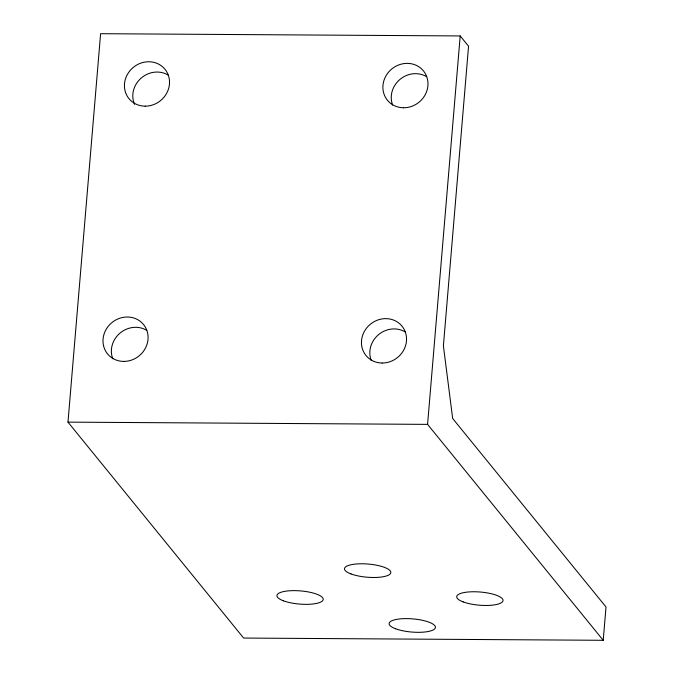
<?xml version="1.0" encoding="UTF-8"?>
<svg xmlns="http://www.w3.org/2000/svg" width="674" height="674" viewBox="0 0 674 674"><rect width="100%" height="100%" fill="white"/><g stroke="black" fill="none" stroke-linecap="round" stroke-linejoin="round"><path stroke-width="1.01" d="M67.981 422.135L100.603 33.7L460.199 35.941L468.556 46.228L443.399 345.872L452.675 418.503L606.019 607.004L603.222 640.3L243.626 638.059L67.981 422.135L427.577 424.376L603.222 640.3M427.577 424.376L460.199 35.941M112.752 358.753A23.228 21.484 -39.1 0 1 120.09 333.04A23.228 21.484 -39.1 0 1 146.755 330.344M371.206 360.363A23.228 21.484 -39.1 0 1 378.552 334.649A23.228 21.484 -39.1 0 1 405.217 331.953M392.639 105.11A23.228 21.484 -39.1 0 1 399.985 79.389A23.228 21.484 -39.1 0 1 426.65 76.701M134.547 104.369A23.228 21.484 -39.1 0 1 141.144 78.108A23.228 21.484 -39.1 0 1 168.188 75.084M395.596 628.775A23.228 6.597 4.8 0 0 434.528 629.019A23.228 6.597 4.8 0 0 406.7 618.614A23.228 6.597 4.8 0 0 395.596 628.775M463.19 601.916A23.228 6.597 4.8 0 0 502.122 602.16A23.228 6.597 4.8 0 0 474.294 591.755A23.228 6.597 4.8 0 0 463.19 601.916M350.986 573.936A23.228 6.597 4.8 0 0 389.917 574.181A23.228 6.597 4.8 0 0 362.09 563.776A23.228 6.597 4.8 0 0 350.986 573.936M283.392 600.795A23.228 6.597 4.8 0 0 322.324 601.039A23.228 6.597 4.8 0 0 294.496 590.635A23.228 6.597 4.8 0 0 283.392 600.795M145.112 106.155A23.228 21.484 -39.1 0 0 167.371 72.977A23.228 21.484 -39.1 0 0 128.439 72.741A23.228 21.484 -39.1 0 0 145.112 106.155M403.566 107.764A23.228 21.484 -39.1 0 0 425.833 74.595A23.228 21.484 -39.1 0 0 386.901 74.351A23.228 21.484 -39.1 0 0 403.566 107.764M382.133 363.025A23.228 21.484 -39.1 0 0 404.392 329.847A23.228 21.484 -39.1 0 0 365.468 329.603A23.228 21.484 -39.1 0 0 382.133 363.025M123.679 361.407A23.228 21.484 -39.1 0 0 145.938 328.238A23.228 21.484 -39.1 0 0 107.006 327.994A23.228 21.484 -39.1 0 0 123.679 361.407"/></g></svg>
